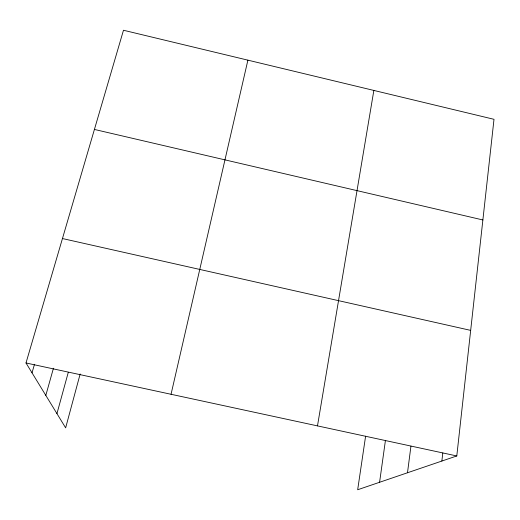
<?xml version="1.0" encoding="UTF-8"?>
<svg xmlns="http://www.w3.org/2000/svg" width="520" height="520" viewBox="0 0 520 520"><rect width="100%" height="100%" fill="white"/><g stroke="black" fill="none" stroke-linecap="round" stroke-linejoin="round"><path stroke-width="0.78" d="M365.599 436.202L357.675 489.749L456.794 455.956L494 119.314L123.481 30.251L26 362.973L65.644 427.856L80.165 373.965M441.863 461.045L442.8 452.985M407.498 472.758L410.937 446.179M379.581 482.281L385.424 440.492M317.486 425.887L373.854 90.434M171.047 394.277L247.897 60.157M56.947 413.621L68.289 372.307M45.812 395.395L53.45 368.219M32.019 372.827L34.495 364.267M26 362.973L456.794 455.956M62.459 238.544L470.672 330.382M94.419 129.441L482.879 219.96"/></g></svg>
